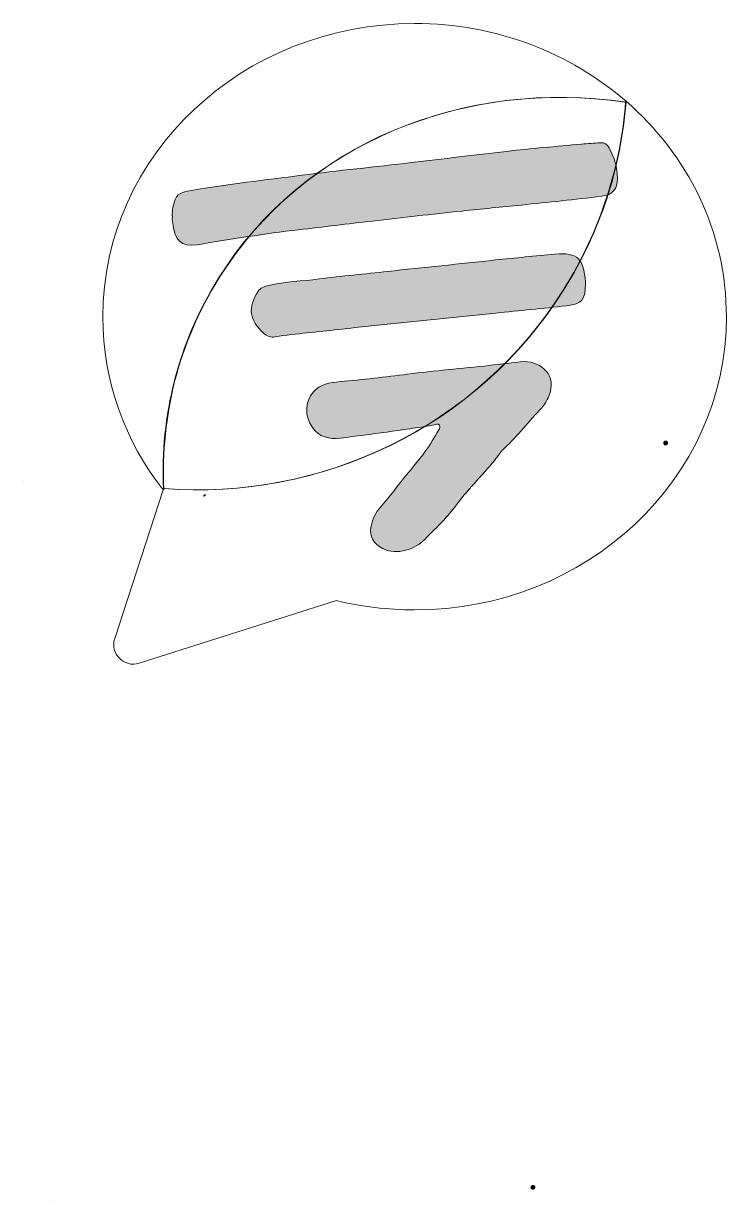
# Model space of a CAD drawing. Extents: x 74 to 426, y -250 to 338.
import ezdxf

# ---------------------------------------------------------------- set-up
doc = ezdxf.new("R2010")
doc.units = 0
doc.header["$MEASUREMENT"] = 0
doc.layers.add('_U+56FE_U+5C42 1', color=7, linetype='Continuous')
doc.layers.add('_U+56FE_U+5C42 2', color=7, linetype='Continuous')

# ---------------------------------------------------------------- blocks, each defined once
blk = doc.blocks.new('block 2')
at = {"layer": '_U+56FE_U+5C42 2', "true_color": 0xffd98a}
h = blk.add_hatch(color=41, dxfattribs=at)
h.dxf.hatch_style = 2
edge = h.paths.add_edge_path()
edge.add_spline(control_points=[(395.23, 129.66), (394.68, 129.66), (394.24, 129.21), (394.24, 128.66), (394.24, 128.12), (394.68, 127.67), (395.23, 127.67), (395.78, 127.67), (396.22, 128.12), (396.22, 128.66), (396.22, 129.21), (395.78, 129.66), (395.23, 129.66)], knot_values=[0, 0, 0, 0, 1, 1, 1, 2, 2, 2, 3, 3, 3, 4, 4, 4, 4], degree=3, periodic=1)
h = blk.add_hatch(color=41, dxfattribs=at)
h.dxf.hatch_style = 2
edge = h.paths.add_edge_path()
edge.add_spline(control_points=[(74.38, 109.95), (74.38, 109.95), (74.38, 109.95), (74.38, 109.95)], knot_values=[0, 0, 0, 0, 1, 1, 1, 1], degree=3, periodic=0)
edge.add_line((74.38, 109.95), (74.38, 109.95))
at = {"layer": '_U+56FE_U+5C42 2', "true_color": 0x7a7dc2}
h = blk.add_hatch(color=163, dxfattribs=at)
h.dxf.hatch_style = 2
h.paths.add_polyline_path([(165.23, 102.77), (164.48, 102.15), (165.23, 102.77)])
at = {"layer": '_U+56FE_U+5C42 2', "color": 7, "lineweight": 35, "true_color": 0xffffff}
blk.add_lwpolyline([(165.23, 102.77), (164.48, 102.15), (165.23, 102.77), (165.23, 102.77)], dxfattribs=at)
at = {"layer": '_U+56FE_U+5C42 2', "lineweight": 0}
for points, knots in [([(144.25, 105.84), (142.7, 142.02), (151.49, 178.45), (171.81, 210.98), (214.2, 278.84), (294.95, 310.81), (374.89, 299), (374.89, 299), (375.45, 299.48), (375.45, 299.48), (347.68, 323.58), (310.58, 338.31), (269.82, 338.31), (183.77, 338.31), (114.01, 272.69), (114.01, 191.73), (114.01, 159.35), (125.17, 129.43), (144.07, 105.17), (144.07, 105.17), (144.82, 105.8), (144.82, 105.8), (144.63, 105.81), (144.44, 105.82), (144.25, 105.84)], [0, 0, 0, 0, 1, 1, 1, 2, 2, 2, 3, 3, 3, 4, 4, 4, 5, 5, 5, 6, 6, 6, 7, 7, 7, 8, 8, 8, 8]), ([(375.45, 299.48), (375.45, 299.48), (374.89, 299), (374.89, 299), (375.01, 298.99), (375.12, 298.97), (375.24, 298.95), (372.78, 266.87), (362.7, 234.87), (344.37, 205.54), (300.9, 135.95), (222.61, 99.93), (144.82, 105.8), (144.82, 105.8), (144.07, 105.17), (144.07, 105.17), (144.07, 105.17), (119.92, 30.92), (119.92, 30.92), (117.45, 23.31), (124.62, 16.09), (132.24, 18.51), (132.24, 18.51), (230.77, 49.8), (230.77, 49.8), (243.25, 46.77), (256.33, 45.15), (269.82, 45.15), (355.87, 45.15), (425.63, 110.78), (425.63, 191.73), (425.63, 234.34), (406.3, 272.7), (375.45, 299.48)], [0, 0, 0, 0, 1, 1, 1, 2, 2, 2, 3, 3, 3, 4, 4, 4, 5, 5, 5, 6, 6, 6, 7, 7, 7, 8, 8, 8, 9, 9, 9, 10, 10, 10, 11, 11, 11, 11]), ([(395.23, 129.66), (394.68, 129.66), (394.24, 129.21), (394.24, 128.66), (394.24, 128.12), (394.68, 127.67), (395.23, 127.67), (395.78, 127.67), (396.22, 128.12), (396.22, 128.66), (396.22, 129.21), (395.78, 129.66), (395.23, 129.66)], [0, 0, 0, 0, 1, 1, 1, 2, 2, 2, 3, 3, 3, 4, 4, 4, 4])]:
    blk.add_open_spline(points, degree=3, knots=knots, dxfattribs=at)
blk.add_open_spline([(74.38, 109.95), (74.38, 109.95), (74.38, 109.95), (74.38, 109.95)], degree=3, dxfattribs=at)
blk = doc.blocks.new('block 3')
at = {"layer": '_U+56FE_U+5C42 1', "true_color": 0xfefefe}
h = blk.add_hatch(color=7, dxfattribs=at)
h.dxf.hatch_style = 2
edge = h.paths.add_edge_path()
edge.add_spline(control_points=[(362.62, 278.7), (359.47, 278.47), (356.31, 278.34), (353.16, 278.05), (340.68, 276.88), (328.18, 275.8), (315.73, 274.42), (299.9, 272.67), (284.11, 270.62), (268.3, 268.77), (250.01, 266.64), (231.68, 264.83), (213.43, 262.46), (195.06, 260.07), (176.63, 258.03), (158.36, 254.88), (151.59, 253.72), (150.41, 252.96), (149.06, 246.4), (148.77, 244.99), (148.73, 243.54), (148.58, 242.11), (148.63, 242.1), (148.69, 242.1), (148.75, 242.1), (148.75, 241.21), (148.67, 240.31), (148.76, 239.43), (149.73, 229.84), (153.14, 226.43), (161.13, 227.74), (177.96, 230.51), (194.79, 233.24), (211.74, 235.21), (224.08, 236.63), (236.41, 238.16), (248.75, 239.58), (263.67, 241.29), (278.59, 242.98), (293.51, 244.59), (303.39, 245.66), (313.29, 246.56), (323.17, 247.59), (336.53, 248.99), (349.9, 250.33), (363.23, 251.93), (368.74, 252.59), (371.19, 255.49), (371.16, 260.94), (371.12, 266.34), (369.58, 271.44), (367.01, 276.23), (366.05, 278.01), (364.67, 278.85), (362.62, 278.7)], knot_values=[0, 0, 0, 0, 1, 1, 1, 2, 2, 2, 3, 3, 3, 4, 4, 4, 5, 5, 5, 6, 6, 6, 7, 7, 7, 8, 8, 8, 9, 9, 9, 10, 10, 10, 11, 11, 11, 12, 12, 12, 13, 13, 13, 14, 14, 14, 15, 15, 15, 16, 16, 16, 17, 17, 17, 18, 18, 18, 18], degree=3, periodic=1)
h = blk.add_hatch(color=7, dxfattribs=at)
h.dxf.hatch_style = 2
edge = h.paths.add_edge_path()
edge.add_spline(control_points=[(339.91, 222.98), (330.02, 222.06), (320.13, 221.17), (310.25, 220.1), (292.29, 218.16), (274.33, 216.3), (256.37, 214.38), (244.93, 213.15), (233.47, 212.02), (222.05, 210.6), (213.65, 209.56), (205.16, 209.23), (196.86, 207.4), (194.72, 206.93), (192.76, 206.24), (191.5, 204.26), (186.35, 196.19), (187.2, 190.09), (194.33, 183.52), (196.06, 181.93), (197.92, 181.32), (200.2, 181.69), (210.69, 183.38), (221.29, 184.1), (231.83, 185.33), (257.95, 188.37), (284.14, 190.87), (310.31, 193.58), (322.1, 194.8), (333.92, 195.8), (345.68, 197.23), (353.65, 198.21), (355.13, 200.21), (355.17, 208.25), (355.19, 208.44), (355.29, 208.78), (355.26, 209.1), (354.19, 220.68), (351.56, 224.07), (339.91, 222.98)], knot_values=[0, 0, 0, 0, 1, 1, 1, 2, 2, 2, 3, 3, 3, 4, 4, 4, 5, 5, 5, 6, 6, 6, 7, 7, 7, 8, 8, 8, 9, 9, 9, 10, 10, 10, 11, 11, 11, 12, 12, 12, 13, 13, 13, 13], degree=3, periodic=1)
h = blk.add_hatch(color=7, dxfattribs=at)
h.dxf.hatch_style = 2
edge = h.paths.add_edge_path()
edge.add_spline(control_points=[(324.64, 169.38), (319.15, 168.75), (313.09, 168.02), (307.03, 167.37), (293.44, 165.91), (279.82, 164.75), (266.27, 162.99), (255.07, 161.53), (243.85, 160.32), (232.61, 159.27), (227.57, 158.8), (222.5, 157.94), (219.08, 154.06), (214.91, 149.34), (214.79, 141.87), (218.74, 136.29), (222.06, 131.59), (227.19, 130.27), (232.85, 131.02), (248.19, 133.07), (263.55, 134.96), (278.82, 137.47), (279.95, 137.65), (281.46, 138.77), (282.25, 137.47), (283.01, 136.24), (281.72, 135.01), (281.1, 133.85), (276.96, 126.14), (271.39, 119.43), (265.81, 112.74), (261.36, 107.42), (257.44, 101.72), (252.73, 96.58), (250.33, 93.96), (248.72, 90.67), (248.06, 87.07), (247.07, 81.7), (249.34, 78.24), (254.07, 75.77), (260.77, 72.26), (270.37, 75.61), (274.86, 80.34), (279.93, 85.69), (285.43, 90.67), (289.83, 96.6), (295.95, 104.87), (303.35, 112.06), (309.81, 120.04), (311.43, 122.04), (312.83, 124.26), (314.7, 126), (321.45, 132.28), (327.02, 139.58), (333.31, 146.25), (334.87, 147.9), (335.95, 149.89), (336.81, 151.94), (341.21, 162.49), (333.23, 169.09), (324.64, 169.38)], knot_values=[0, 0, 0, 0, 1, 1, 1, 2, 2, 2, 3, 3, 3, 4, 4, 4, 5, 5, 5, 6, 6, 6, 7, 7, 7, 8, 8, 8, 9, 9, 9, 10, 10, 10, 11, 11, 11, 12, 12, 12, 13, 13, 13, 14, 14, 14, 15, 15, 15, 16, 16, 16, 17, 17, 17, 18, 18, 18, 19, 19, 19, 20, 20, 20, 20], degree=3, periodic=1)
at = {"layer": '_U+56FE_U+5C42 1', "lineweight": 0}
for points, knots in [([(362.62, 278.7), (359.47, 278.47), (356.31, 278.34), (353.16, 278.05), (340.68, 276.88), (328.18, 275.8), (315.73, 274.42), (299.9, 272.67), (284.11, 270.62), (268.3, 268.77), (250.01, 266.64), (231.68, 264.83), (213.43, 262.46), (195.06, 260.07), (176.63, 258.03), (158.36, 254.88), (151.59, 253.72), (150.41, 252.96), (149.06, 246.4), (148.77, 244.99), (148.73, 243.54), (148.58, 242.11), (148.63, 242.1), (148.69, 242.1), (148.75, 242.1), (148.75, 241.21), (148.67, 240.31), (148.76, 239.43), (149.73, 229.84), (153.14, 226.43), (161.13, 227.74), (177.96, 230.51), (194.79, 233.24), (211.74, 235.21), (224.08, 236.63), (236.41, 238.16), (248.75, 239.58), (263.67, 241.29), (278.59, 242.98), (293.51, 244.59), (303.39, 245.66), (313.29, 246.56), (323.17, 247.59), (336.53, 248.99), (349.9, 250.33), (363.23, 251.93), (368.74, 252.59), (371.19, 255.49), (371.16, 260.94), (371.12, 266.34), (369.58, 271.44), (367.01, 276.23), (366.05, 278.01), (364.67, 278.85), (362.62, 278.7)], [0, 0, 0, 0, 1, 1, 1, 2, 2, 2, 3, 3, 3, 4, 4, 4, 5, 5, 5, 6, 6, 6, 7, 7, 7, 8, 8, 8, 9, 9, 9, 10, 10, 10, 11, 11, 11, 12, 12, 12, 13, 13, 13, 14, 14, 14, 15, 15, 15, 16, 16, 16, 17, 17, 17, 18, 18, 18, 18]), ([(339.91, 222.98), (330.02, 222.06), (320.13, 221.17), (310.25, 220.1), (292.29, 218.16), (274.33, 216.3), (256.37, 214.38), (244.93, 213.15), (233.47, 212.02), (222.05, 210.6), (213.65, 209.56), (205.16, 209.23), (196.86, 207.4), (194.72, 206.93), (192.76, 206.24), (191.5, 204.26), (186.35, 196.19), (187.2, 190.09), (194.33, 183.52), (196.06, 181.93), (197.92, 181.32), (200.2, 181.69), (210.69, 183.38), (221.29, 184.1), (231.83, 185.33), (257.95, 188.37), (284.14, 190.87), (310.31, 193.58), (322.1, 194.8), (333.92, 195.8), (345.68, 197.23), (353.65, 198.21), (355.13, 200.21), (355.17, 208.25), (355.19, 208.44), (355.29, 208.78), (355.26, 209.1), (354.19, 220.68), (351.56, 224.07), (339.91, 222.98)], [0, 0, 0, 0, 1, 1, 1, 2, 2, 2, 3, 3, 3, 4, 4, 4, 5, 5, 5, 6, 6, 6, 7, 7, 7, 8, 8, 8, 9, 9, 9, 10, 10, 10, 11, 11, 11, 12, 12, 12, 13, 13, 13, 13]), ([(324.64, 169.38), (319.15, 168.75), (313.09, 168.02), (307.03, 167.37), (293.44, 165.91), (279.82, 164.75), (266.27, 162.99), (255.07, 161.53), (243.85, 160.32), (232.61, 159.27), (227.57, 158.8), (222.5, 157.94), (219.08, 154.06), (214.91, 149.34), (214.79, 141.87), (218.74, 136.29), (222.06, 131.59), (227.19, 130.27), (232.85, 131.02), (248.19, 133.07), (263.55, 134.96), (278.82, 137.47), (279.95, 137.65), (281.46, 138.77), (282.25, 137.47), (283.01, 136.24), (281.72, 135.01), (281.1, 133.85), (276.96, 126.14), (271.39, 119.43), (265.81, 112.74), (261.36, 107.42), (257.44, 101.72), (252.73, 96.58), (250.33, 93.96), (248.72, 90.67), (248.06, 87.07), (247.07, 81.7), (249.34, 78.24), (254.07, 75.77), (260.77, 72.26), (270.37, 75.61), (274.86, 80.34), (279.93, 85.69), (285.43, 90.67), (289.83, 96.6), (295.95, 104.87), (303.35, 112.06), (309.81, 120.04), (311.43, 122.04), (312.83, 124.26), (314.7, 126), (321.45, 132.28), (327.02, 139.58), (333.31, 146.25), (334.87, 147.9), (335.95, 149.89), (336.81, 151.94), (341.21, 162.49), (333.23, 169.09), (324.64, 169.38)], [0, 0, 0, 0, 1, 1, 1, 2, 2, 2, 3, 3, 3, 4, 4, 4, 5, 5, 5, 6, 6, 6, 7, 7, 7, 8, 8, 8, 9, 9, 9, 10, 10, 10, 11, 11, 11, 12, 12, 12, 13, 13, 13, 14, 14, 14, 15, 15, 15, 16, 16, 16, 17, 17, 17, 18, 18, 18, 19, 19, 19, 20, 20, 20, 20])]:
    blk.add_open_spline(points, degree=3, knots=knots, dxfattribs=at)

msp = doc.modelspace()

# ---------------------------------------------------------------- hatches: boundary and pattern name
at = {"layer": '_U+56FE_U+5C42 2', "true_color": 0x1e00c1}
h = msp.add_hatch(color=182, dxfattribs=at)
h.dxf.hatch_style = 2
edge = h.paths.add_edge_path()
edge.add_spline(control_points=[(329.88, -243.48), (329.88, -244.02), (329.44, -244.47), (328.89, -244.47), (328.34, -244.47), (327.9, -244.02), (327.9, -243.48), (327.9, -242.93), (328.34, -242.48), (328.89, -242.48), (329.44, -242.48), (329.88, -242.93), (329.88, -243.48)], knot_values=[0, 0, 0, 0, 1, 1, 1, 2, 2, 2, 3, 3, 3, 4, 4, 4, 4], degree=3, periodic=1)

# ---------------------------------------------------------------- linework, layer by layer
at = {"layer": '_U+56FE_U+5C42 2', "lineweight": 0}
for points in [[(344.58, 205.54), (301, 135.78), (222.43, 99.75), (144.45, 105.84), (142.91, 142.02), (151.7, 178.45), (172.01, 210.98), (214.47, 278.94), (295.4, 310.91), (375.45, 298.95), (372.98, 266.87), (362.91, 234.87), (344.58, 205.54)], [(329.88, -243.48), (329.88, -244.02), (329.44, -244.47), (328.89, -244.47), (328.34, -244.47), (327.9, -244.02), (327.9, -243.48), (327.9, -242.93), (328.34, -242.48), (328.89, -242.48), (329.44, -242.48), (329.88, -242.93), (329.88, -243.48)]]:
    msp.add_open_spline(points, degree=3, knots=[0, 0, 0, 0, 1, 1, 1, 2, 2, 2, 3, 3, 3, 4, 4, 4, 4], dxfattribs=at)
msp.add_open_spline([(88.92, -250.09), (88.92, -250.09), (88.92, -250.09), (88.92, -250.09)], degree=3, dxfattribs=at)

# ---------------------------------------------------------------- block references
at = {"layer": '_U+56FE_U+5C42 1'}
msp.add_blockref('block 3', (0, 0), dxfattribs=at)
at = {"layer": '_U+56FE_U+5C42 2'}
msp.add_blockref('block 2', (0, 0), dxfattribs=at)

doc.saveas('drawing.dxf')
